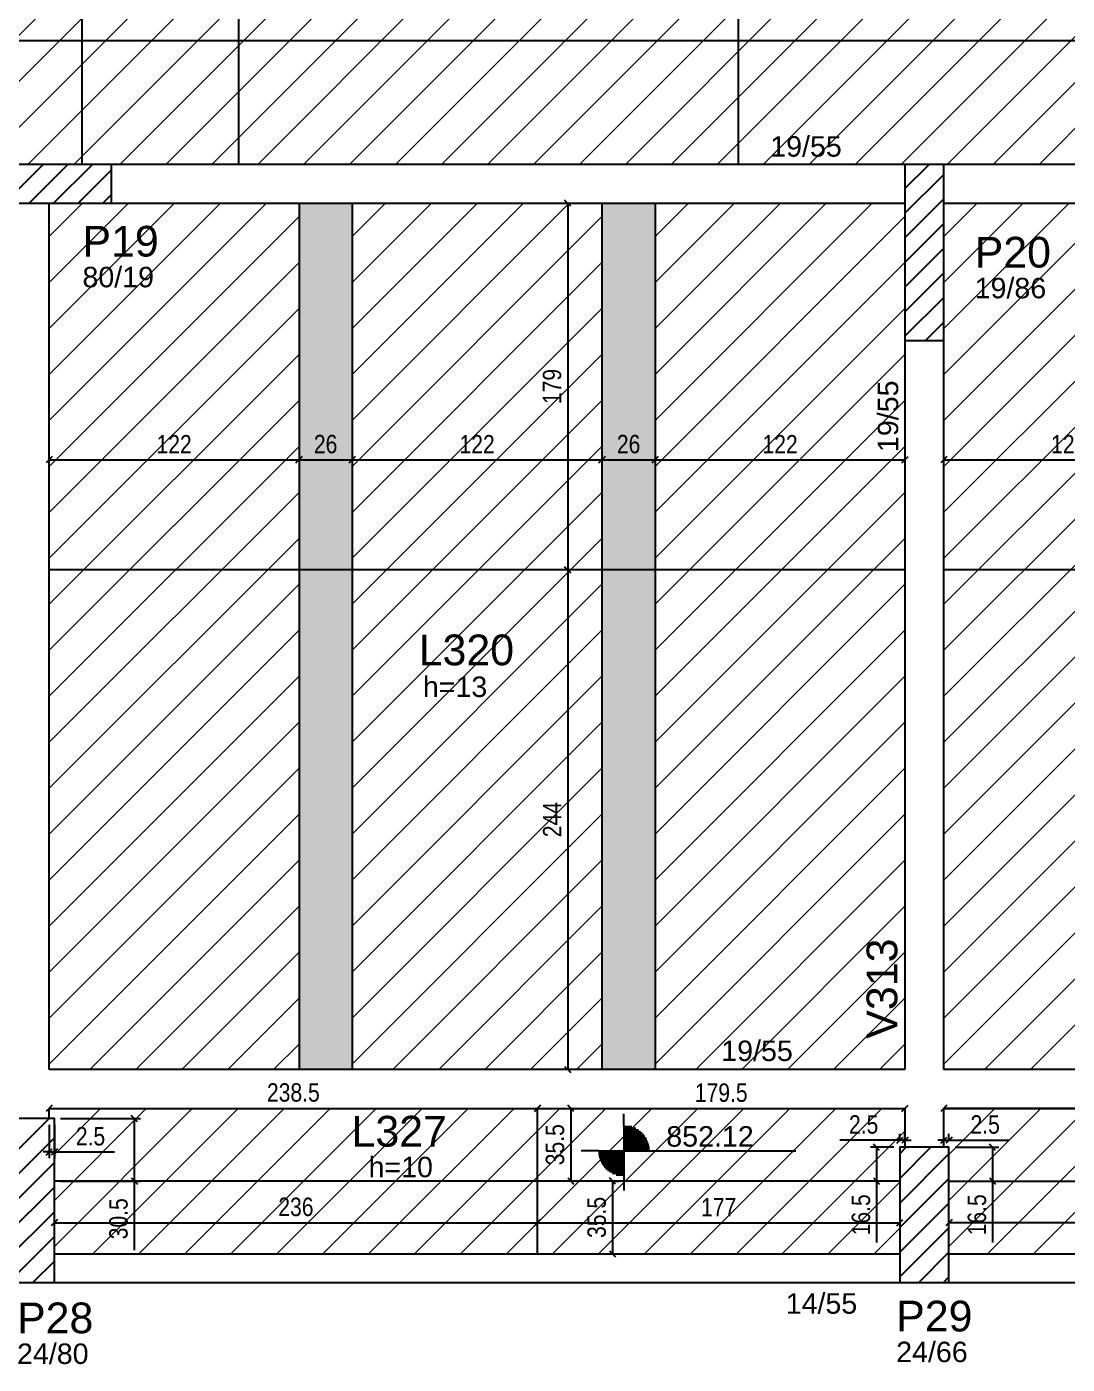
# Model space of a CAD drawing. Header units: millimetres. Extents: x 2659 to 6265, y 1520 to 2860.
# Drawn here: x 3156 to 3664, y 1524 to 2177 of the extents above; entities that cross this region are included whole.
import ezdxf

# ---------------------------------------------------------------- set-up
doc = ezdxf.new("R2010")
doc.units = ezdxf.units.MM
for name, color, linetype in [('3', 3, 'Continuous'), ('4', 4, 'Continuous'), ('7', 7, 'Continuous'), ('9', 9, 'Continuous'), ('Painéis', 200, 'Continuous')]:
    doc.layers.add(name, color=color, linetype=linetype)
doc.layers.add('Hachura', color=251, linetype='Continuous', lineweight=9)
doc.layers.add('REAPROVEITAMENTO', color=251, linetype='Continuous', lineweight=9)
doc.styles.add('COTA TECNICA-50', font='techl___.ttf', dxfattribs={"height": 9})
doc.styles.get("Standard").update_dxf_attribs({"font": 'arial.ttf'})
doc.dimstyles.new('COTA PAINEL-50', dxfattribs={"dimtxt": 9, "dimasz": 3, "dimexe": 3, "dimexo": 3, "dimgap": 3, "dimtad": 1, "dimdec": 1, "dimzin": 12, "dimdsep": 46, "dimtxsty": 'COTA TECNICA-50', "dimblk1": 'OBLIQUE', "dimblk2": 'OBLIQUE', "dimsah": 1, "dimcen": 0.9, "dimclrd": 4, "dimclre": 4, "dimclrt": 240, "dimadec": 1, "dimazin": 3, "dimtfac": 1, "dimtdec": 1, "dimtmove": 0, "dimatfit": 3, "dimfxl": 1, "dimtolj": 1, "dimtzin": 12, "dimarcsym": 0})

# ---------------------------------------------------------------- blocks, each defined once
blk = doc.blocks.new('_Oblique')
at = {"color": 0, "linetype": 'ByBlock', "lineweight": -2}
blk.add_line((-0.5, -0.5), (0.5, 0.5), dxfattribs=at)
blk = doc.blocks.new('*D145')
at = {"layer": 'Defpoints', "color": 0, "transparency": 16777216}
for p in [(3167.07, 1965.69), (3289.08, 1965.69), (3289.08, 1965.69)]:
    blk.add_point(p, dxfattribs=at)
at = {"layer": 'Painéis', "color": 4, "lineweight": -2, "transparency": 16777216}
blk.add_line((3167.07, 1965.69), (3289.08, 1965.69), dxfattribs=at)
at = {"layer": 'Painéis', "color": 4, "lineweight": -2, "transparency": 16777216, "xscale": 3, "yscale": 3, "zscale": 3, "rotation": 180}
blk.add_blockref('_Oblique', (3167.07, 1965.69), dxfattribs=at)
at = {"layer": 'Painéis', "color": 4, "lineweight": -2, "transparency": 16777216, "xscale": 3, "yscale": 3, "zscale": 3}
blk.add_blockref('_Oblique', (3289.08, 1965.69), dxfattribs=at)
at = {"layer": 'Painéis', "color": 240, "transparency": 16777216, "insert": (3228.07, 1973.24), "char_height": 9, "attachment_point": 5, "style": 'COTA TECNICA-50'}
blk.add_mtext('\\A1;122', dxfattribs=at)
blk = doc.blocks.new('*D146')
at = {"layer": 'Defpoints', "color": 0, "transparency": 16777216}
for p in [(3289.08, 1965.69), (3315.08, 1965.69), (3315.08, 1965.69)]:
    blk.add_point(p, dxfattribs=at)
at = {"layer": 'Painéis', "color": 4, "lineweight": -2, "transparency": 16777216}
blk.add_line((3289.08, 1965.69), (3315.08, 1965.69), dxfattribs=at)
at = {"layer": 'Painéis', "color": 4, "lineweight": -2, "transparency": 16777216, "xscale": 3, "yscale": 3, "zscale": 3, "rotation": 180}
blk.add_blockref('_Oblique', (3289.08, 1965.69), dxfattribs=at)
at = {"layer": 'Painéis', "color": 4, "lineweight": -2, "transparency": 16777216, "xscale": 3, "yscale": 3, "zscale": 3}
blk.add_blockref('_Oblique', (3315.08, 1965.69), dxfattribs=at)
at = {"layer": 'Painéis', "color": 240, "transparency": 16777216, "insert": (3302.08, 1973.28), "char_height": 9, "attachment_point": 5, "style": 'COTA TECNICA-50'}
blk.add_mtext('\\A1;26', dxfattribs=at)
blk = doc.blocks.new('*D147')
at = {"layer": 'Defpoints', "color": 0, "transparency": 16777216}
for p in [(3315.08, 1965.69), (3437.08, 1965.69), (3437.08, 1965.69)]:
    blk.add_point(p, dxfattribs=at)
at = {"layer": 'Painéis', "color": 4, "lineweight": -2, "transparency": 16777216}
blk.add_line((3315.08, 1965.69), (3437.08, 1965.69), dxfattribs=at)
at = {"layer": 'Painéis', "color": 4, "lineweight": -2, "transparency": 16777216, "xscale": 3, "yscale": 3, "zscale": 3, "rotation": 180}
blk.add_blockref('_Oblique', (3315.08, 1965.69), dxfattribs=at)
at = {"layer": 'Painéis', "color": 4, "lineweight": -2, "transparency": 16777216, "xscale": 3, "yscale": 3, "zscale": 3}
blk.add_blockref('_Oblique', (3437.08, 1965.69), dxfattribs=at)
at = {"layer": 'Painéis', "color": 240, "transparency": 16777216, "insert": (3376.08, 1973.24), "char_height": 9, "attachment_point": 5, "style": 'COTA TECNICA-50'}
blk.add_mtext('\\A1;122', dxfattribs=at)
blk = doc.blocks.new('*D148')
at = {"layer": 'Defpoints', "color": 0, "transparency": 16777216}
for p in [(3437.08, 1965.69), (3463.08, 1965.69), (3463.08, 1965.69)]:
    blk.add_point(p, dxfattribs=at)
at = {"layer": 'Painéis', "color": 4, "lineweight": -2, "transparency": 16777216}
blk.add_line((3437.08, 1965.69), (3463.08, 1965.69), dxfattribs=at)
at = {"layer": 'Painéis', "color": 4, "lineweight": -2, "transparency": 16777216, "xscale": 3, "yscale": 3, "zscale": 3, "rotation": 180}
blk.add_blockref('_Oblique', (3437.08, 1965.69), dxfattribs=at)
at = {"layer": 'Painéis', "color": 4, "lineweight": -2, "transparency": 16777216, "xscale": 3, "yscale": 3, "zscale": 3}
blk.add_blockref('_Oblique', (3463.08, 1965.69), dxfattribs=at)
at = {"layer": 'Painéis', "color": 240, "transparency": 16777216, "insert": (3450.08, 1973.28), "char_height": 9, "attachment_point": 5, "style": 'COTA TECNICA-50'}
blk.add_mtext('\\A1;26', dxfattribs=at)
blk = doc.blocks.new('*D149')
at = {"layer": 'Defpoints', "color": 0, "transparency": 16777216}
for p in [(3463.08, 1965.69), (3585.07, 1965.69), (3585.07, 1965.69)]:
    blk.add_point(p, dxfattribs=at)
at = {"layer": 'Painéis', "color": 4, "lineweight": -2, "transparency": 16777216}
blk.add_line((3463.08, 1965.69), (3585.07, 1965.69), dxfattribs=at)
at = {"layer": 'Painéis', "color": 4, "lineweight": -2, "transparency": 16777216, "xscale": 3, "yscale": 3, "zscale": 3, "rotation": 180}
blk.add_blockref('_Oblique', (3463.08, 1965.69), dxfattribs=at)
at = {"layer": 'Painéis', "color": 4, "lineweight": -2, "transparency": 16777216, "xscale": 3, "yscale": 3, "zscale": 3}
blk.add_blockref('_Oblique', (3585.07, 1965.69), dxfattribs=at)
at = {"layer": 'Painéis', "color": 240, "transparency": 16777216, "insert": (3524.07, 1973.24), "char_height": 9, "attachment_point": 5, "style": 'COTA TECNICA-50'}
blk.add_mtext('\\A1;122', dxfattribs=at)
blk = doc.blocks.new('*D150')
at = {"layer": 'Defpoints', "color": 0, "transparency": 16777216}
for p in [(3420.33, 2090.94), (3420.33, 1911.94), (3420.33, 1911.94)]:
    blk.add_point(p, dxfattribs=at)
at = {"layer": 'Painéis', "color": 4, "lineweight": -2, "transparency": 16777216}
blk.add_line((3420.33, 2090.94), (3420.33, 1911.94), dxfattribs=at)
at = {"layer": 'Painéis', "color": 4, "lineweight": -2, "transparency": 16777216, "xscale": 3, "yscale": 3, "zscale": 3}
for p, rotation in [((3420.33, 2090.94), 90), ((3420.33, 1911.94), 270)]:
    blk.add_blockref('_Oblique', p, dxfattribs=dict(at, rotation=rotation))
at = {"layer": 'Painéis', "color": 240, "transparency": 16777216, "insert": (3412.73, 2001.44), "char_height": 9, "attachment_point": 5, "rotation": 90, "style": 'COTA TECNICA-50'}
blk.add_mtext('\\A1;179', dxfattribs=at)
blk = doc.blocks.new('*D151')
at = {"layer": 'Defpoints', "color": 0, "transparency": 16777216}
for p in [(3420.33, 1911.94), (3420.33, 1667.94), (3420.33, 1667.94)]:
    blk.add_point(p, dxfattribs=at)
at = {"layer": 'Painéis', "color": 4, "lineweight": -2, "transparency": 16777216}
blk.add_line((3420.33, 1911.94), (3420.33, 1667.94), dxfattribs=at)
at = {"layer": 'Painéis', "color": 4, "lineweight": -2, "transparency": 16777216, "xscale": 3, "yscale": 3, "zscale": 3}
for p, rotation in [((3420.33, 1911.94), 90), ((3420.33, 1667.94), 270)]:
    blk.add_blockref('_Oblique', p, dxfattribs=dict(at, rotation=rotation))
at = {"layer": 'Painéis', "color": 240, "transparency": 16777216, "insert": (3412.76, 1789.94), "char_height": 9, "attachment_point": 5, "rotation": 90, "style": 'COTA TECNICA-50'}
blk.add_mtext('\\A1;244', dxfattribs=at)
blk = doc.blocks.new('*D60')
at = {"layer": 'Defpoints', "color": 0, "transparency": 16777216}
for p in [(3604.07, 1965.69), (3726.08, 1965.69), (3726.08, 1965.69)]:
    blk.add_point(p, dxfattribs=at)
at = {"layer": 'Painéis', "color": 4, "lineweight": -2, "transparency": 16777216}
blk.add_line((3604.07, 1965.69), (3726.08, 1965.69), dxfattribs=at)
at = {"layer": 'Painéis', "color": 4, "lineweight": -2, "transparency": 16777216, "xscale": 3, "yscale": 3, "zscale": 3, "rotation": 180}
blk.add_blockref('_Oblique', (3604.07, 1965.69), dxfattribs=at)
at = {"layer": 'Painéis', "color": 4, "lineweight": -2, "transparency": 16777216, "xscale": 3, "yscale": 3, "zscale": 3}
blk.add_blockref('_Oblique', (3726.08, 1965.69), dxfattribs=at)
at = {"layer": 'Painéis', "color": 240, "transparency": 16777216, "insert": (3665.07, 1973.24), "char_height": 9, "attachment_point": 5, "style": 'COTA TECNICA-50'}
blk.add_mtext('\\A1;122', dxfattribs=at)
blk = doc.blocks.new('*D88')
at = {"layer": 'Defpoints', "color": 0, "transparency": 16777216}
for p in [(3169.57, 1593.1), (3405.57, 1593.1), (3405.57, 1593.1)]:
    blk.add_point(p, dxfattribs=at)
at = {"layer": 'Painéis', "color": 4, "lineweight": -2, "transparency": 16777216}
blk.add_line((3169.57, 1593.1), (3405.57, 1593.1), dxfattribs=at)
at = {"layer": 'Painéis', "color": 4, "lineweight": -2, "transparency": 16777216, "xscale": 3, "yscale": 3, "zscale": 3, "rotation": 180}
blk.add_blockref('_Oblique', (3169.57, 1593.1), dxfattribs=at)
at = {"layer": 'Painéis', "color": 4, "lineweight": -2, "transparency": 16777216, "xscale": 3, "yscale": 3, "zscale": 3}
blk.add_blockref('_Oblique', (3405.57, 1593.1), dxfattribs=at)
at = {"layer": 'Painéis', "color": 240, "transparency": 16777216, "insert": (3287.57, 1600.79), "char_height": 9, "attachment_point": 5, "style": 'COTA TECNICA-50'}
blk.add_mtext('\\A1;236', dxfattribs=at)
blk = doc.blocks.new('*D89')
at = {"layer": 'Defpoints', "color": 0, "transparency": 16777216}
for p in [(3405.57, 1593.1), (3582.57, 1593.1), (3582.57, 1593.1)]:
    blk.add_point(p, dxfattribs=at)
at = {"layer": 'Painéis', "color": 4, "lineweight": -2, "transparency": 16777216}
blk.add_line((3405.57, 1593.1), (3582.57, 1593.1), dxfattribs=at)
at = {"layer": 'Painéis', "color": 4, "lineweight": -2, "transparency": 16777216, "xscale": 3, "yscale": 3, "zscale": 3, "rotation": 180}
blk.add_blockref('_Oblique', (3405.57, 1593.1), dxfattribs=at)
at = {"layer": 'Painéis', "color": 4, "lineweight": -2, "transparency": 16777216, "xscale": 3, "yscale": 3, "zscale": 3}
blk.add_blockref('_Oblique', (3582.57, 1593.1), dxfattribs=at)
at = {"layer": 'Painéis', "color": 240, "transparency": 16777216, "insert": (3494.07, 1600.66), "char_height": 9, "attachment_point": 5, "style": 'COTA TECNICA-50'}
blk.add_mtext('\\A1;177', dxfattribs=at)
blk = doc.blocks.new('*D90')
at = {"layer": 'Defpoints', "color": 0, "transparency": 16777216}
for p in [(3421.1, 1648.94), (3421.1, 1613.44), (3421.85, 1613.44)]:
    blk.add_point(p, dxfattribs=at)
at = {"layer": 'Painéis', "color": 4, "lineweight": -2, "transparency": 16777216}
for p, q in [((3421.85, 1648.94), (3421.85, 1613.44)), ((3424.1, 1648.94), (3424.85, 1648.94)), ((3424.1, 1613.44), (3424.85, 1613.44))]:
    blk.add_line(p, q, dxfattribs=at)
at = {"layer": 'Painéis', "color": 4, "lineweight": -2, "transparency": 16777216, "xscale": 3, "yscale": 3, "zscale": 3}
for p, rotation in [((3421.85, 1648.94), 90), ((3421.85, 1613.44), 270)]:
    blk.add_blockref('_Oblique', p, dxfattribs=dict(at, rotation=rotation))
at = {"layer": 'Painéis', "color": 240, "transparency": 16777216, "insert": (3414.15, 1631.19), "char_height": 9, "attachment_point": 5, "rotation": 90, "style": 'COTA TECNICA-50'}
blk.add_mtext('\\A1;35.5', dxfattribs=at)
blk = doc.blocks.new('*D91')
at = {"layer": 'Defpoints', "color": 0, "transparency": 16777216}
for p in [(3440.34, 1613.44), (3440.34, 1577.94), (3442.23, 1577.94)]:
    blk.add_point(p, dxfattribs=at)
at = {"layer": 'Painéis', "color": 4, "lineweight": -2, "transparency": 16777216}
for p, q in [((3442.23, 1613.44), (3442.23, 1577.94)), ((3443.34, 1613.44), (3445.23, 1613.44)), ((3443.34, 1577.94), (3445.23, 1577.94))]:
    blk.add_line(p, q, dxfattribs=at)
at = {"layer": 'Painéis', "color": 4, "lineweight": -2, "transparency": 16777216, "xscale": 3, "yscale": 3, "zscale": 3}
for p, rotation in [((3442.23, 1613.44), 90), ((3442.23, 1577.94), 270)]:
    blk.add_blockref('_Oblique', p, dxfattribs=dict(at, rotation=rotation))
at = {"layer": 'Painéis', "color": 240, "transparency": 16777216, "insert": (3434.53, 1595.69), "char_height": 9, "attachment_point": 5, "rotation": 90, "style": 'COTA TECNICA-50'}
blk.add_mtext('\\A1;35.5', dxfattribs=at)
blk = doc.blocks.new('*D197')
at = {"layer": 'Defpoints', "color": 0, "transparency": 16777216}
for p in [(3167.07, 1648.94), (3405.57, 1648.94), (3405.57, 1648.94)]:
    blk.add_point(p, dxfattribs=at)
at = {"layer": 'Painéis', "color": 4, "lineweight": -2, "transparency": 16777216}
blk.add_line((3167.07, 1648.94), (3405.57, 1648.94), dxfattribs=at)
at = {"layer": 'Painéis', "color": 4, "lineweight": -2, "transparency": 16777216, "xscale": 3, "yscale": 3, "zscale": 3, "rotation": 180}
blk.add_blockref('_Oblique', (3167.07, 1648.94), dxfattribs=at)
at = {"layer": 'Painéis', "color": 4, "lineweight": -2, "transparency": 16777216, "xscale": 3, "yscale": 3, "zscale": 3}
blk.add_blockref('_Oblique', (3405.57, 1648.94), dxfattribs=at)
at = {"layer": 'Painéis', "color": 240, "transparency": 16777216, "insert": (3286.32, 1656.66), "char_height": 9, "attachment_point": 5, "style": 'COTA TECNICA-50'}
blk.add_mtext('\\A1;238.5', dxfattribs=at)
blk = doc.blocks.new('*D92')
at = {"layer": 'Defpoints', "color": 0, "transparency": 16777216}
for p in [(3405.57, 1648.94), (3585.07, 1648.94), (3585.07, 1648.94)]:
    blk.add_point(p, dxfattribs=at)
at = {"layer": 'Painéis', "color": 4, "lineweight": -2, "transparency": 16777216}
blk.add_line((3405.57, 1648.94), (3585.07, 1648.94), dxfattribs=at)
at = {"layer": 'Painéis', "color": 4, "lineweight": -2, "transparency": 16777216, "xscale": 3, "yscale": 3, "zscale": 3, "rotation": 180}
blk.add_blockref('_Oblique', (3405.57, 1648.94), dxfattribs=at)
at = {"layer": 'Painéis', "color": 4, "lineweight": -2, "transparency": 16777216, "xscale": 3, "yscale": 3, "zscale": 3}
blk.add_blockref('_Oblique', (3585.07, 1648.94), dxfattribs=at)
at = {"layer": 'Painéis', "color": 240, "transparency": 16777216, "insert": (3495.32, 1656.56), "char_height": 9, "attachment_point": 5, "style": 'COTA TECNICA-50'}
blk.add_mtext('\\A1;179.5', dxfattribs=at)
blk = doc.blocks.new('*D93')
at = {"layer": 'Defpoints', "color": 0, "transparency": 16777216}
for p in [(3582.57, 1633.42), (3582.57, 1629.94), (3585.07, 1629.94)]:
    blk.add_point(p, dxfattribs=at)
at = {"layer": 'Painéis', "color": 4, "lineweight": -2, "transparency": 16777216}
for p, q in [((3582.57, 1633.42), (3553.21, 1633.42)), ((3582.57, 1632.94), (3582.57, 1636.42)), ((3585.07, 1633.42), (3582.57, 1633.42)), ((3585.07, 1632.94), (3585.07, 1636.42)), ((3585.07, 1633.42), (3588.07, 1633.42))]:
    blk.add_line(p, q, dxfattribs=at)
at = {"layer": 'Painéis', "color": 4, "lineweight": -2, "transparency": 16777216, "xscale": 3, "yscale": 3, "zscale": 3}
blk.add_blockref('_Oblique', (3582.57, 1633.42), dxfattribs=at)
at = {"layer": 'Painéis', "color": 4, "lineweight": -2, "transparency": 16777216, "xscale": 3, "yscale": 3, "zscale": 3, "rotation": 180}
blk.add_blockref('_Oblique', (3585.07, 1633.42), dxfattribs=at)
at = {"layer": 'Painéis', "color": 240, "transparency": 16777216, "insert": (3564.89, 1641.02), "char_height": 9, "attachment_point": 5, "style": 'COTA TECNICA-50'}
blk.add_mtext('\\A1;2.5', dxfattribs=at)
blk = doc.blocks.new('*D198')
at = {"layer": 'Defpoints', "color": 0, "transparency": 16777216}
for p in [(3582.57, 1629.94), (3571.21, 1613.44), (3582.57, 1613.44)]:
    blk.add_point(p, dxfattribs=at)
at = {"layer": 'Painéis', "color": 4, "lineweight": -2, "transparency": 16777216}
for p, q in [((3579.57, 1629.94), (3568.21, 1629.94)), ((3571.21, 1629.94), (3571.21, 1613.44)), ((3579.57, 1613.44), (3568.21, 1613.44)), ((3571.21, 1613.44), (3571.21, 1583.47))]:
    blk.add_line(p, q, dxfattribs=at)
at = {"layer": 'Painéis', "color": 4, "lineweight": -2, "transparency": 16777216, "xscale": 3, "yscale": 3, "zscale": 3}
for p, rotation in [((3571.21, 1629.94), 90), ((3571.21, 1613.44), 270)]:
    blk.add_blockref('_Oblique', p, dxfattribs=dict(at, rotation=rotation))
at = {"layer": 'Painéis', "color": 240, "transparency": 16777216, "insert": (3563.61, 1596.95), "char_height": 9, "attachment_point": 5, "rotation": 90, "style": 'COTA TECNICA-50'}
blk.add_mtext('\\A1;16.5', dxfattribs=at)
blk = doc.blocks.new('*D95')
at = {"layer": 'Defpoints', "color": 0, "transparency": 16777216}
for p in [(3606.57, 1593.1), (3606.57, 1593.1), (3804.07, 1593.1)]:
    blk.add_point(p, dxfattribs=at)
at = {"layer": 'Painéis', "color": 4, "lineweight": -2, "transparency": 16777216}
blk.add_line((3804.07, 1593.1), (3606.57, 1593.1), dxfattribs=at)
at = {"layer": 'Painéis', "color": 4, "lineweight": -2, "transparency": 16777216, "xscale": 3, "yscale": 3, "zscale": 3, "rotation": 180}
blk.add_blockref('_Oblique', (3606.57, 1593.1), dxfattribs=at)
at = {"layer": 'Painéis', "color": 4, "lineweight": -2, "transparency": 16777216, "xscale": 3, "yscale": 3, "zscale": 3}
blk.add_blockref('_Oblique', (3804.07, 1593.1), dxfattribs=at)
at = {"layer": 'Painéis', "color": 240, "transparency": 16777216, "insert": (3705.32, 1600.72), "char_height": 9, "attachment_point": 5, "style": 'COTA TECNICA-50'}
blk.add_mtext('\\A1;197.5', dxfattribs=at)
blk = doc.blocks.new('*D98')
at = {"layer": 'Defpoints', "color": 0, "transparency": 16777216}
for p in [(3604.07, 1648.94), (3604.07, 1648.94), (3804.07, 1648.94)]:
    blk.add_point(p, dxfattribs=at)
at = {"layer": 'Painéis', "color": 4, "lineweight": -2, "transparency": 16777216}
blk.add_line((3804.07, 1648.94), (3604.07, 1648.94), dxfattribs=at)
at = {"layer": 'Painéis', "color": 4, "lineweight": -2, "transparency": 16777216, "xscale": 3, "yscale": 3, "zscale": 3, "rotation": 180}
blk.add_blockref('_Oblique', (3604.07, 1648.94), dxfattribs=at)
at = {"layer": 'Painéis', "color": 4, "lineweight": -2, "transparency": 16777216, "xscale": 3, "yscale": 3, "zscale": 3}
blk.add_blockref('_Oblique', (3804.07, 1648.94), dxfattribs=at)
at = {"layer": 'Painéis', "color": 240, "transparency": 16777216, "insert": (3704.07, 1656.53), "char_height": 9, "attachment_point": 5, "style": 'COTA TECNICA-50'}
blk.add_mtext('\\A1;200', dxfattribs=at)
blk = doc.blocks.new('*D99')
at = {"layer": 'Defpoints', "color": 0, "transparency": 16777216}
for p in [(3606.57, 1633.42), (3604.07, 1629.94), (3606.57, 1629.94)]:
    blk.add_point(p, dxfattribs=at)
at = {"layer": 'Painéis', "color": 4, "lineweight": -2, "transparency": 16777216}
for p, q in [((3604.07, 1633.42), (3601.07, 1633.42)), ((3604.07, 1632.94), (3604.07, 1636.42)), ((3604.07, 1633.42), (3606.57, 1633.42)), ((3606.57, 1632.94), (3606.57, 1636.42)), ((3606.57, 1633.42), (3635.92, 1633.42))]:
    blk.add_line(p, q, dxfattribs=at)
at = {"layer": 'Painéis', "color": 4, "lineweight": -2, "transparency": 16777216, "xscale": 3, "yscale": 3, "zscale": 3}
blk.add_blockref('_Oblique', (3604.07, 1633.42), dxfattribs=at)
at = {"layer": 'Painéis', "color": 4, "lineweight": -2, "transparency": 16777216, "xscale": 3, "yscale": 3, "zscale": 3, "rotation": 180}
blk.add_blockref('_Oblique', (3606.57, 1633.42), dxfattribs=at)
at = {"layer": 'Painéis', "color": 240, "transparency": 16777216, "insert": (3624.24, 1641.02), "char_height": 9, "attachment_point": 5, "style": 'COTA TECNICA-50'}
blk.add_mtext('\\A1;2.5', dxfattribs=at)
blk = doc.blocks.new('*D200')
at = {"layer": 'Defpoints', "color": 0, "transparency": 16777216}
for p in [(3606.57, 1629.94), (3606.57, 1613.44), (3627.87, 1613.44)]:
    blk.add_point(p, dxfattribs=at)
at = {"layer": 'Painéis', "color": 4, "lineweight": -2, "transparency": 16777216}
for p, q in [((3609.57, 1629.94), (3630.87, 1629.94)), ((3627.87, 1629.94), (3627.87, 1613.44)), ((3609.57, 1613.44), (3630.87, 1613.44)), ((3627.87, 1613.44), (3627.87, 1583.47))]:
    blk.add_line(p, q, dxfattribs=at)
at = {"layer": 'Painéis', "color": 4, "lineweight": -2, "transparency": 16777216, "xscale": 3, "yscale": 3, "zscale": 3}
for p, rotation in [((3627.87, 1629.94), 90), ((3627.87, 1613.44), 270)]:
    blk.add_blockref('_Oblique', p, dxfattribs=dict(at, rotation=rotation))
at = {"layer": 'Painéis', "color": 240, "transparency": 16777216, "insert": (3620.27, 1596.95), "char_height": 9, "attachment_point": 5, "rotation": 90, "style": 'COTA TECNICA-50'}
blk.add_mtext('\\A1;16.5', dxfattribs=at)
blk = doc.blocks.new('*D100')
at = {"layer": 'Defpoints', "color": 0, "transparency": 16777216}
for p in [(3167.07, 1643.94), (3169.57, 1643.94), (3169.57, 1627.64)]:
    blk.add_point(p, dxfattribs=at)
at = {"layer": 'Painéis', "color": 4, "lineweight": -2, "transparency": 16777216}
for p, q in [((3167.07, 1640.94), (3167.07, 1624.64)), ((3169.57, 1640.94), (3169.57, 1624.64)), ((3167.07, 1627.64), (3164.07, 1627.64)), ((3167.07, 1627.64), (3169.57, 1627.64)), ((3169.57, 1627.64), (3198.92, 1627.64))]:
    blk.add_line(p, q, dxfattribs=at)
at = {"layer": 'Painéis', "color": 4, "lineweight": -2, "transparency": 16777216, "xscale": 3, "yscale": 3, "zscale": 3}
blk.add_blockref('_Oblique', (3167.07, 1627.64), dxfattribs=at)
at = {"layer": 'Painéis', "color": 4, "lineweight": -2, "transparency": 16777216, "xscale": 3, "yscale": 3, "zscale": 3, "rotation": 180}
blk.add_blockref('_Oblique', (3169.57, 1627.64), dxfattribs=at)
at = {"layer": 'Painéis', "color": 240, "transparency": 16777216, "insert": (3187.24, 1635.24), "char_height": 9, "attachment_point": 5, "style": 'COTA TECNICA-50'}
blk.add_mtext('\\A1;2.5', dxfattribs=at)
blk = doc.blocks.new('*D201')
at = {"layer": 'Defpoints', "color": 0, "transparency": 16777216}
for p in [(3169.57, 1643.94), (3169.57, 1613.44), (3208.63, 1613.44)]:
    blk.add_point(p, dxfattribs=at)
at = {"layer": 'Painéis', "color": 4, "lineweight": -2, "transparency": 16777216}
for p, q in [((3172.57, 1643.94), (3211.63, 1643.94)), ((3208.63, 1643.94), (3208.63, 1613.44)), ((3172.57, 1613.44), (3211.63, 1613.44)), ((3208.63, 1613.44), (3208.63, 1579.61))]:
    blk.add_line(p, q, dxfattribs=at)
at = {"layer": 'Painéis', "color": 4, "lineweight": -2, "transparency": 16777216, "xscale": 3, "yscale": 3, "zscale": 3}
for p, rotation in [((3208.63, 1643.94), 90), ((3208.63, 1613.44), 270)]:
    blk.add_blockref('_Oblique', p, dxfattribs=dict(at, rotation=rotation))
at = {"layer": 'Painéis', "color": 240, "transparency": 16777216, "insert": (3200.94, 1595.02), "char_height": 9, "attachment_point": 5, "rotation": 90, "style": 'COTA TECNICA-50'}
blk.add_mtext('\\A1;30.5', dxfattribs=at)

msp = doc.modelspace()

# ---------------------------------------------------------------- hatches: boundary and pattern name
at = {"layer": 'Hachura', "linetype": 'ByBlock'}
h = msp.add_hatch(color=256, dxfattribs=at)
h.dxf.hatch_style = 1
h.paths.add_polyline_path([(3289.08, 1667.94), (3315.08, 1667.94), (3315.08, 2090.94), (3289.08, 2090.94)])
h = msp.add_hatch(color=256, dxfattribs=at)
h.dxf.hatch_style = 1
h.paths.add_polyline_path([(3437.08, 1667.94), (3463.08, 1667.94), (3463.08, 2090.94), (3437.08, 2090.94)])
at = {"layer": 'REAPROVEITAMENTO', "linetype": 'ByBlock'}
h = msp.add_hatch(dxfattribs=at)
h.set_pattern_fill('ANSI31', color=256, scale=5, style=2)
h.set_pattern_definition([(45, (-1044.44, -25.68), (-11.22532, 11.22532), [])])
h.paths.add_polyline_path([(2939.07, 2261.94), (2939.07, 2109.94), (5352.07, 2109.94), (5352.07, 2261.94)])
h = msp.add_hatch(dxfattribs=at)
h.set_pattern_fill('ANSI31', color=256, scale=5, style=2)
h.set_pattern_definition([(45, (-3370.674, -85.18), (-11.22532, 11.22532), [])])
h.paths.add_polyline_path([(3289.08, 1667.94), (3167.08, 1667.94), (3167.08, 2090.94), (3289.08, 2090.94)])
h = msp.add_hatch(dxfattribs=at)
h.set_pattern_fill('ANSI31', color=256, scale=5, style=2)
h.set_pattern_definition([(45, (-3222.674, -85.18), (-11.22532, 11.22532), [])])
h.paths.add_polyline_path([(3437.08, 1667.94), (3315.08, 1667.94), (3315.08, 2090.94), (3437.08, 2090.94)])
h = msp.add_hatch(dxfattribs=at)
h.set_pattern_fill('ANSI31', color=256, scale=5, style=2)
h.set_pattern_definition([(45, (-3074.682, -85.18), (-11.22532, 11.22532), [])])
h.paths.add_polyline_path([(3585.08, 1667.94), (3463.08, 1667.94), (3463.08, 2090.94), (3585.08, 2090.94)])
h = msp.add_hatch(dxfattribs=at)
h.set_pattern_fill('ANSI31', color=256, scale=5, style=2)
h.set_pattern_definition([(45, (-2933.69, -85.18), (-11.22532, 11.22532), [])])
h.paths.add_polyline_path([(3726.07, 1667.94), (3604.07, 1667.94), (3604.07, 2090.94), (3726.07, 2090.94)])
h = msp.add_hatch(dxfattribs=at)
h.set_pattern_fill('ANSI31', color=256, scale=5, style=2)
h.set_pattern_definition([(45, (-3249.69, -527.18), (-11.22532, 11.22532), [])])
h.paths.add_polyline_path([(3584.87, 1629.94), (3582.37, 1629.94), (3582.57, 1577.94), (3169.57, 1577.94), (3169.57, 1648.94), (3585.07, 1648.94)])
h = msp.add_hatch(dxfattribs=at)
h.set_pattern_fill('ANSI31', color=256, scale=5, style=2)
h.set_pattern_definition([(45, (-2812.69, -527.18), (-11.22532, 11.22532), [])])
h.paths.add_polyline_path([(4021.87, 1629.94), (4019.37, 1629.94), (4019.57, 1577.94), (3606.57, 1577.94), (3606.57, 1648.94), (4022.07, 1648.94)])

# ---------------------------------------------------------------- linework, layer by layer
at = {"layer": '3', "linetype": 'Continuous'}
for p, q in [((3145.18, 2090.94), (3164.18, 2109.94)), ((3157.2, 2090.94), (3176.2, 2109.94)), ((3169.22, 2090.94), (3188.22, 2109.94)), ((3585.07, 2098.07), (3596.93, 2109.94)), ((3181.24, 2090.94), (3197.57, 2107.26)), ((3585.07, 2086.05), (3604.07, 2105.05)), ((3193.27, 2090.94), (3197.57, 2095.24)), ((3585.07, 2074.03), (3604.07, 2093.03)), ((3585.07, 2062.01), (3604.07, 2081.01)), ((3585.07, 2049.99), (3604.07, 2068.99)), ((3585.07, 2037.97), (3604.07, 2056.97)), ((3585.07, 2025.95), (3604.07, 2044.95)), ((3595.08, 2023.94), (3604.07, 2032.93)), ((3447.83, 1640.68), (3447.83, 1646.19)), ((3145.57, 1622.51), (3166.99, 1643.94)), ((3447.83, 1640.68), (3447.83, 1615.68)), ((3447.83, 1640.08), (3451.68, 1640.08)), ((3145.57, 1610.49), (3169.57, 1634.49)), ((3447.83, 1639.28), (3453.58, 1639.28)), ((3447.83, 1638.49), (3454.9, 1638.49)), ((3447.83, 1637.7), (3455.94, 1637.7)), ((3447.83, 1636.91), (3456.78, 1636.91)), ((3447.83, 1636.11), (3457.49, 1636.11)), ((3447.83, 1635.32), (3458.09, 1635.32)), ((3447.83, 1634.53), (3458.6, 1634.53)), ((3447.83, 1633.73), (3459.03, 1633.73)), ((3447.83, 1632.94), (3459.39, 1632.94)), ((3435.33, 1628.18), (3426.9, 1628.18)), ((3435.33, 1628.18), (3460.33, 1628.18)), ((3447.83, 1627.39), (3435.33, 1627.39)), ((3447.83, 1626.6), (3435.43, 1626.6)), ((3447.83, 1632.15), (3459.68, 1632.15)), ((3447.83, 1631.36), (3459.92, 1631.36)), ((3447.83, 1630.56), (3460.1, 1630.56)), ((3447.83, 1629.77), (3460.23, 1629.77)), ((3447.83, 1628.98), (3460.33, 1628.98)), ((3460.33, 1628.18), (3531.75, 1628.18)), ((3582.57, 1614.74), (3597.76, 1629.94)), ((3582.57, 1626.76), (3585.74, 1629.94)), ((3582.57, 1602.72), (3606.57, 1626.72)), ((3145.57, 1598.47), (3169.57, 1622.47)), ((3447.83, 1625.81), (3435.56, 1625.81)), ((3447.83, 1625.01), (3435.74, 1625.01)), ((3447.83, 1624.22), (3435.97, 1624.22)), ((3447.83, 1623.43), (3436.27, 1623.43)), ((3447.83, 1622.63), (3436.63, 1622.63)), ((3447.83, 1621.84), (3437.06, 1621.84)), ((3447.83, 1621.05), (3437.56, 1621.05)), ((3447.83, 1620.26), (3438.16, 1620.26)), ((3447.83, 1619.46), (3438.87, 1619.46)), ((3447.83, 1618.67), (3439.72, 1618.67)), ((3447.83, 1617.88), (3440.76, 1617.88)), ((3447.83, 1617.08), (3442.08, 1617.08)), ((3447.83, 1616.29), (3443.98, 1616.29)), ((3447.83, 1615.68), (3447.83, 1608.82)), ((3582.57, 1590.7), (3606.57, 1614.7)), ((3145.57, 1586.45), (3169.57, 1610.45)), ((3582.57, 1578.68), (3606.57, 1602.68)), ((3145.57, 1574.43), (3169.57, 1598.43)), ((3582.57, 1566.66), (3606.57, 1590.66)), ((3147.1, 1563.94), (3169.57, 1586.41)), ((3159.12, 1563.94), (3169.57, 1574.39)), ((3169.57, 1577.94), (3582.57, 1577.94)), ((3591.87, 1563.94), (3606.57, 1578.64)), ((3606.57, 1577.94), (4019.57, 1577.94)), ((3169.57, 1563.94), (3582.57, 1563.94)), ((3603.89, 1563.94), (3606.57, 1566.62)), ((3606.57, 1563.94), (4019.57, 1563.94))]:
    msp.add_line(p, q, dxfattribs=at)
for points in [[(3585.07, 2109.94), (3197.57, 2109.94)], [(4022.07, 2109.94), (3604.07, 2109.94)], [(3167.07, 1667.94), (3167.07, 2090.94)], [(3197.57, 2090.94), (3585.07, 2090.94)], [(3604.07, 2090.94), (4022.07, 2090.94)], [(3585.07, 2023.94), (3585.07, 1667.94)], [(3604.07, 1667.94), (3604.07, 2023.94)], [(3585.07, 1667.94), (3167.07, 1667.94)], [(4022.07, 1667.94), (3604.07, 1667.94)], [(3167.07, 1648.94), (3585.07, 1648.94)], [(3167.07, 1643.94), (3167.07, 1648.94)], [(3585.07, 1648.94), (3585.07, 1629.94)], [(3604.07, 1648.94), (4022.07, 1648.94)], [(3604.07, 1629.94), (3604.07, 1648.94)]]:
    msp.add_lwpolyline(points, dxfattribs=at)
at = {"layer": '7', "linetype": 'Continuous'}
for points in [[(3117.57, 2090.94), (3197.57, 2090.94), (3197.57, 2109.94), (3117.57, 2109.94), (3117.57, 2090.94)], [(3585.07, 2023.94), (3604.07, 2023.94), (3604.07, 2109.94), (3585.07, 2109.94), (3585.07, 2023.94)], [(3145.57, 1563.94), (3169.57, 1563.94), (3169.57, 1643.94), (3145.57, 1643.94), (3145.57, 1563.94)], [(3582.57, 1563.94), (3606.57, 1563.94), (3606.57, 1629.94), (3582.57, 1629.94), (3582.57, 1563.94)]]:
    msp.add_lwpolyline(points, dxfattribs=at)
at = {"layer": '9', "linetype": 'Continuous'}
msp.add_solid([(3604.07, 1890.94), (3604.07, 1890.94), (3604.07, 2090.94)], dxfattribs=at)
at = {"layer": 'Painéis'}
for p, q in [((3183.07, 2261.94), (3183.07, 2109.94)), ((3259.57, 2261.94), (3259.57, 2109.94)), ((3503.57, 2261.94), (3503.57, 2109.94)), ((2939.07, 2170.44), (6078.07, 2170.44)), ((3289.08, 2090.94), (3289.08, 1667.94)), ((3315.08, 2090.94), (3315.08, 1667.94)), ((3437.08, 2090.94), (3437.08, 1667.94)), ((3463.08, 2090.94), (3463.08, 1667.94)), ((3584.98, 1911.94), (3166.98, 1911.94)), ((4021.98, 1911.94), (3603.98, 1911.94)), ((3405.57, 1577.94), (3405.57, 1648.94)), ((3582.57, 1613.44), (3169.57, 1613.44)), ((3606.57, 1613.44), (4019.57, 1613.44))]:
    msp.add_line(p, q, dxfattribs=at)

# ---------------------------------------------------------------- texts
at = {"layer": '3', "linetype": 'Continuous'}
for s, p in [('19/55', (3519.26, 2113.69)), ('80/19', (3183.3, 2049.89)), ('19/86', (3619.12, 2044.52)), ('h=13', (3349.58, 1849.82)), ('19/55', (3495.34, 1672.04)), ('852.12', (3468.49, 1630.25)), ('h=10', (3323.04, 1615.3)), ('14/55', (3526.81, 1548.65)), ('24/66', (3580.78, 1525)), ('24/80', (3151.34, 1524.12))]:
    msp.add_text(s, height=10, dxfattribs=at).set_placement(p)
msp.add_text('19/55', height=10, rotation=90, dxfattribs=at).set_placement((3581.78, 1969.43))
at = {"layer": '4', "linetype": 'Continuous'}
for s, p in [('P19', (3183.3, 2064.89)), ('P20', (3619.12, 2059.52)), ('L320', (3347.53, 1865.32)), ('L327', (3314.73, 1630.28)), ('P29', (3580.78, 1540)), ('P28', (3151.34, 1539.12))]:
    msp.add_text(s, height=15, dxfattribs=at).set_placement(p)
msp.add_text('V313', height=15, rotation=90, dxfattribs=at).set_placement((3581.32, 1682.94))

# ---------------------------------------------------------------- dimensions: what is measured, and where the dimension line sits
at = {"layer": 'Painéis'}
for base, p1, p2, angle, picture, middle in [((3420.33, 1911.94), (3420.33, 2090.94), (3420.33, 1911.94), 90, '*D150', (3412.73, 2001.44)), ((3420.33, 1667.94), (3420.33, 1911.94), (3420.33, 1667.94), 90, '*D151', (3412.76, 1789.94)), ((3604.07, 1648.94), (3804.07, 1648.94), (3604.07, 1648.94), 180, '*D98', (3704.07, 1656.53)), ((3421.85, 1613.44), (3421.1, 1648.94), (3421.1, 1613.44), 270, '*D90', (3414.15, 1631.19)), ((3606.57, 1633.42), (3604.07, 1629.94), (3606.57, 1629.94), 180, '*D99', (3624.24, 1641.02)), ((3208.63, 1613.44), (3169.57, 1643.94), (3169.57, 1613.44), 90, '*D201', (3200.94, 1595.02)), ((3571.21, 1613.44), (3582.57, 1629.94), (3582.57, 1613.44), 90, '*D198', (3563.61, 1596.95)), ((3627.87, 1613.44), (3606.57, 1629.94), (3606.57, 1613.44), 90, '*D200', (3620.27, 1596.95)), ((3442.23, 1577.94), (3440.34, 1613.44), (3440.34, 1577.94), 270, '*D91', (3434.53, 1595.69)), ((3405.57, 1593.1), (3169.57, 1593.1), (3405.57, 1593.1), 180, '*D88', (3287.57, 1600.79)), ((3582.57, 1593.1), (3405.57, 1593.1), (3582.57, 1593.1), 180, '*D89', (3494.07, 1600.66))]:
    dim = msp.add_linear_dim(base=base, p1=p1, p2=p2, angle=angle, dimstyle='COTA PAINEL-50', dxfattribs=at)
    dim.commit()
    dim.dimension.update_dxf_attribs({"geometry": picture, "text_midpoint": middle})
for base, p1, p2, picture, middle in [((3289.08, 1965.69), (3167.07, 1965.69), (3289.08, 1965.69), '*D145', (3228.07, 1973.24)), ((3315.08, 1965.69), (3289.08, 1965.69), (3315.08, 1965.69), '*D146', (3302.08, 1973.28)), ((3437.08, 1965.69), (3315.08, 1965.69), (3437.08, 1965.69), '*D147', (3376.08, 1973.24)), ((3463.08, 1965.69), (3437.08, 1965.69), (3463.08, 1965.69), '*D148', (3450.08, 1973.28)), ((3585.07, 1965.69), (3463.08, 1965.69), (3585.07, 1965.69), '*D149', (3524.07, 1973.24)), ((3726.08, 1965.69), (3604.07, 1965.69), (3726.08, 1965.69), '*D60', (3665.07, 1973.24))]:
    dim = msp.add_linear_dim(base=base, p1=p1, p2=p2, dimstyle='COTA PAINEL-50', override={"dimtmove": 1}, dxfattribs=at)
    dim.commit()
    dim.dimension.update_dxf_attribs({"geometry": picture, "text_midpoint": middle})
for base, p1, p2, picture, middle in [((3405.57, 1648.94), (3167.07, 1648.94), (3405.57, 1648.94), '*D197', (3286.32, 1656.66)), ((3585.07, 1648.94), (3405.57, 1648.94), (3585.07, 1648.94), '*D92', (3495.32, 1656.56)), ((3582.57, 1633.42), (3585.07, 1629.94), (3582.57, 1629.94), '*D93', (3564.89, 1641.02)), ((3169.57, 1627.64), (3167.07, 1643.94), (3169.57, 1643.94), '*D100', (3187.24, 1635.24)), ((3606.57, 1593.1), (3804.07, 1593.1), (3606.57, 1593.1), '*D95', (3705.32, 1600.72))]:
    dim = msp.add_linear_dim(base=base, p1=p1, p2=p2, dimstyle='COTA PAINEL-50', dxfattribs=at)
    dim.commit()
    dim.dimension.update_dxf_attribs({"geometry": picture, "text_midpoint": middle})

doc.saveas('drawing.dxf')
